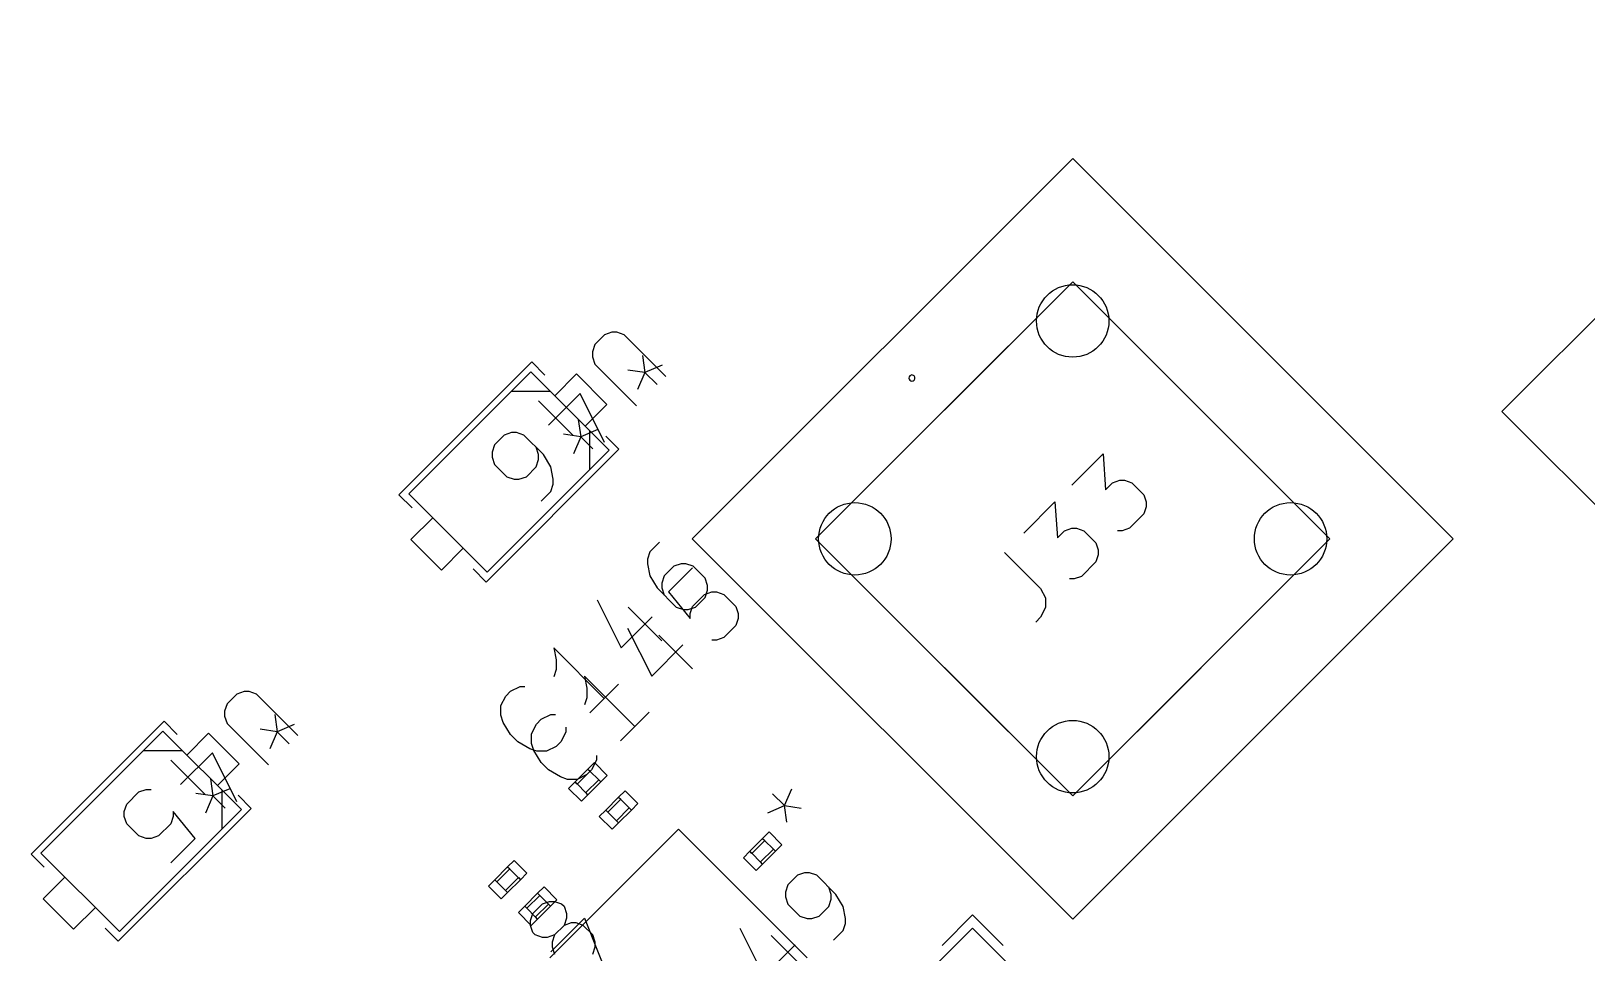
# Model space of a CAD drawing. Header units: millimetres. Extents: x -1 to 260, y -56 to 300.
# Drawn here: x 201.48 to 227.13, y 230.18 to 245.38 of the extents above; entities that cross this region are included whole.
import ezdxf

# ---------------------------------------------------------------- set-up
doc = ezdxf.new("R2010")
doc.units = ezdxf.units.MM
for name, color, linetype, true_color in [('Edge.Cuts', 254, 'CONTINUOUS', 0xd0d2cd), ('F.Fab', 9, 'CONTINUOUS', 0xafafaf), ('F.Silkscreen', 41, 'CONTINUOUS', 0xf2eda1)]:
    doc.layers.add(name, color=color, linetype=linetype, true_color=true_color)

msp = doc.modelspace()

# ---------------------------------------------------------------- linework, layer by layer
at = {"layer": 'Edge.Cuts'}
for centre in [(218.65, 240.602102), (215.057898, 237.01), (222.242102, 237.01), (218.65, 233.417898)]:
    msp.add_circle(centre, 0.5969, dxfattribs=at)
at = {"layer": 'F.Fab', "linetype": 'CONTINUOUS'}
for p, q in [((225.727963, 239.11), (232, 245.382037)), ((212.377963, 237.01), (218.65, 243.282037)), ((218.65, 243.282037), (224.922037, 237.01)), ((214.411602, 237.01), (218.65, 241.248398)), ((218.65, 241.248398), (222.888398, 237.01)), ((209.71401, 239.764335), (207.702433, 237.752758)), ((211.007167, 238.471178), (209.71401, 239.764335)), ((210.468352, 239.728414), (210.109142, 239.369204)), ((210.971246, 239.22552), (210.468352, 239.728414)), ((210.037299, 239.441046), (209.390721, 239.441046)), ((210.109142, 239.369204), (210.612036, 238.86631)), ((210.612036, 238.86631), (210.971246, 239.22552)), ((232, 232.837963), (225.727963, 239.11)), ((210.497105, 238.975343), (210.537303, 238.693962)), ((210.537303, 238.693962), (210.255921, 238.734159)), ((210.537303, 238.693962), (210.416711, 238.412581)), ((210.818684, 238.814554), (210.537303, 238.693962)), ((210.738289, 238.492975), (210.537303, 238.693962)), ((210.683878, 238.794467), (210.683878, 238.147889)), ((208.99559, 236.459601), (211.007167, 238.471178)), ((207.702433, 237.752758), (208.99559, 236.459601)), ((208.097564, 237.357626), (207.738354, 236.998416)), ((208.600458, 236.854732), (208.097564, 237.357626)), ((207.738354, 236.998416), (208.241248, 236.495522)), ((208.241248, 236.495522), (208.600458, 236.854732)), ((218.65, 230.737963), (212.377963, 237.01)), ((218.65, 232.771602), (214.411602, 237.01)), ((222.888398, 237.01), (218.65, 232.771602)), ((224.922037, 237.01), (218.65, 230.737963)), ((203.64875, 233.839842), (201.637173, 231.828265)), ((204.941907, 232.546685), (203.64875, 233.839842)), ((204.403092, 233.803921), (204.043882, 233.444711)), ((204.905986, 233.301027), (204.403092, 233.803921)), ((203.972039, 233.516553), (203.325461, 233.516553)), ((204.043882, 233.444711), (204.546776, 232.941817)), ((204.546776, 232.941817), (204.905986, 233.301027)), ((210.445021, 233.001156), (210.657153, 233.213288)), ((210.657153, 233.213288), (210.763219, 233.319354)), ((210.657153, 233.213288), (210.692508, 233.177933)), ((210.869285, 233.001156), (210.657153, 233.213288)), ((210.763219, 233.319354), (210.975351, 233.107222)), ((204.431845, 233.05085), (204.472043, 232.769469)), ((210.338955, 232.89509), (210.445021, 233.001156)), ((210.480376, 232.965801), (210.445021, 233.001156)), ((210.445021, 233.001156), (210.657153, 232.789024)), ((210.692508, 233.177933), (210.480376, 232.965801)), ((210.621798, 232.824379), (210.83393, 233.036511)), ((210.869285, 233.001156), (210.657153, 232.789024)), ((210.83393, 233.036511), (210.869285, 233.001156)), ((210.975351, 233.107222), (210.869285, 233.001156)), ((204.472043, 232.769469), (204.190661, 232.809666)), ((204.472043, 232.769469), (204.351451, 232.488088)), ((204.753424, 232.890061), (204.472043, 232.769469)), ((204.673029, 232.568482), (204.472043, 232.769469)), ((204.618618, 232.869974), (204.618618, 232.223396)), ((210.551087, 232.682958), (210.338955, 232.89509)), ((210.657153, 232.789024), (210.551087, 232.682958)), ((210.657153, 232.789024), (210.621798, 232.824379)), ((210.950249, 232.537978), (211.162381, 232.75011)), ((211.197736, 232.714755), (210.985604, 232.502623)), ((211.162381, 232.75011), (211.268447, 232.856176)), ((211.162381, 232.75011), (211.197736, 232.714755)), ((211.374513, 232.537978), (211.162381, 232.75011)), ((211.268447, 232.856176), (211.480579, 232.644044)), ((202.93033, 230.535108), (204.941907, 232.546685)), ((210.844183, 232.431912), (210.950249, 232.537978)), ((211.056315, 232.21978), (210.844183, 232.431912)), ((210.985604, 232.502623), (210.950249, 232.537978)), ((210.950249, 232.537978), (211.162381, 232.325846)), ((211.127026, 232.361201), (211.339158, 232.573333)), ((211.374513, 232.537978), (211.162381, 232.325846)), ((211.339158, 232.573333), (211.374513, 232.537978)), ((211.480579, 232.644044), (211.374513, 232.537978)), ((212.15, 232.22132), (210.02868, 230.1)), ((211.162381, 232.325846), (211.056315, 232.21978)), ((211.162381, 232.325846), (211.127026, 232.361201)), ((212.15, 232.22132), (214.27132, 230.1)), ((213.537943, 232.07035), (213.644009, 232.176416)), ((213.644009, 232.176416), (213.856141, 231.964284)), ((213.325811, 231.858218), (213.537943, 232.07035)), ((213.573298, 232.034995), (213.361166, 231.822863)), ((213.537943, 232.07035), (213.573298, 232.034995)), ((213.750075, 231.858218), (213.537943, 232.07035)), ((213.856141, 231.964284), (213.750075, 231.858218)), ((201.637173, 231.828265), (202.93033, 230.535108)), ((209.332975, 231.601103), (209.439041, 231.707169)), ((209.439041, 231.707169), (209.651173, 231.495037)), ((213.219745, 231.752152), (213.325811, 231.858218)), ((213.431877, 231.54002), (213.219745, 231.752152)), ((213.325811, 231.858218), (213.537943, 231.646086)), ((213.361166, 231.822863), (213.325811, 231.858218)), ((213.502588, 231.681441), (213.71472, 231.893573)), ((213.537943, 231.646086), (213.502588, 231.681441)), ((213.750075, 231.858218), (213.537943, 231.646086)), ((213.71472, 231.893573), (213.750075, 231.858218)), ((202.032304, 231.433133), (201.673094, 231.073923)), ((202.535198, 230.930239), (202.032304, 231.433133)), ((209.120843, 231.388971), (209.332975, 231.601103)), ((209.36833, 231.565748), (209.156198, 231.353616)), ((209.29762, 231.212194), (209.509752, 231.424326)), ((209.332975, 231.601103), (209.36833, 231.565748)), ((209.545107, 231.388971), (209.332975, 231.601103)), ((209.509752, 231.424326), (209.545107, 231.388971)), ((209.651173, 231.495037), (209.545107, 231.388971)), ((213.537943, 231.646086), (213.431877, 231.54002)), ((209.014777, 231.282905), (209.120843, 231.388971)), ((209.226909, 231.070773), (209.014777, 231.282905)), ((209.120843, 231.388971), (209.332975, 231.176839)), ((209.156198, 231.353616), (209.120843, 231.388971)), ((209.332975, 231.176839), (209.226909, 231.070773)), ((209.332975, 231.176839), (209.29762, 231.212194)), ((209.545107, 231.388971), (209.332975, 231.176839)), ((209.615614, 230.95215), (209.827746, 231.164282)), ((209.827746, 231.164282), (209.933812, 231.270348)), ((209.827746, 231.164282), (209.863101, 231.128927)), ((210.039878, 230.95215), (209.827746, 231.164282)), ((209.933812, 231.270348), (210.145944, 231.058216)), ((201.673094, 231.073923), (202.175988, 230.571029)), ((202.175988, 230.571029), (202.535198, 230.930239)), ((209.509548, 230.846084), (209.615614, 230.95215)), ((209.615614, 230.95215), (209.827746, 230.740018)), ((209.650969, 230.916795), (209.615614, 230.95215)), ((209.863101, 231.128927), (209.650969, 230.916795)), ((209.792391, 230.775373), (210.004523, 230.987505)), ((210.039878, 230.95215), (209.827746, 230.740018)), ((210.004523, 230.987505), (210.039878, 230.95215)), ((210.145944, 231.058216), (210.039878, 230.95215)), ((209.72168, 230.633952), (209.509548, 230.846084)), ((209.827746, 230.740018), (209.72168, 230.633952)), ((209.827746, 230.740018), (209.792391, 230.775373)), ((217, 230.592102), (213.407898, 227)), ((220.592102, 227), (217, 230.592102))]:
    msp.add_line(p, q, dxfattribs=at)
at = {"layer": 'F.Fab'}
for centre in [(218.65, 240.602102), (215.057898, 237.01), (222.242102, 237.01), (218.65, 233.417898)]:
    msp.add_circle(centre, 0.5969, dxfattribs=at)
at = {"layer": 'F.Silkscreen', "linetype": 'CONTINUOUS'}
for p, q in [((210.932547, 240.375067), (210.771141, 240.213662)), ((211.0536, 240.415419), (210.932547, 240.375067)), ((211.134303, 240.415419), (211.0536, 240.415419)), ((211.255357, 240.375067), (211.134303, 240.415419)), ((211.941329, 239.689096), (211.255357, 240.375067)), ((210.771141, 240.213662), (210.73079, 240.092608)), ((215.470141, 238.068539), (217.591461, 240.189859)), ((219.708539, 240.189859), (221.829859, 238.068539)), ((209.731971, 239.92598), (207.540788, 237.734797)), ((209.947497, 239.710454), (209.731971, 239.92598)), ((210.73079, 240.092608), (210.73079, 240.011906)), ((210.73079, 240.011906), (210.771141, 239.890852)), ((210.771141, 239.890852), (211.457113, 239.20488)), ((211.556775, 240.035013), (211.596973, 239.753632)), ((211.878354, 239.874224), (211.596973, 239.753632)), ((211.596973, 239.753632), (211.315591, 239.793829)), ((211.596973, 239.753632), (211.476381, 239.472251)), ((211.797959, 239.552645), (211.596973, 239.753632)), ((210.529034, 239.406637), (210.004467, 238.88207)), ((210.932547, 238.599611), (210.529034, 239.406637)), ((210.40798, 238.720665), (209.843062, 239.285583)), ((209.278144, 238.720665), (209.116739, 238.55926)), ((209.399198, 238.761016), (209.278144, 238.720665)), ((209.4799, 238.761016), (209.399198, 238.761016)), ((209.600954, 238.720665), (209.4799, 238.761016)), ((209.923764, 238.397854), (209.600954, 238.720665)), ((211.168812, 238.489139), (210.953286, 238.704665)), ((208.977629, 236.297956), (211.168812, 238.489139)), ((209.116739, 238.55926), (209.076387, 238.438206)), ((209.076387, 238.438206), (209.076387, 238.357503)), ((209.076387, 238.357503), (209.116739, 238.236449)), ((209.843062, 238.397854), (209.802711, 238.518908)), ((209.802711, 238.196098), (209.843062, 238.317152)), ((209.843062, 238.317152), (209.843062, 238.397854)), ((210.044818, 238.196098), (209.923764, 238.397854)), ((218.635272, 237.896273), (219.150277, 238.411278)), ((219.150277, 238.411278), (219.189893, 237.817042)), ((209.116739, 238.236449), (209.318495, 238.034693)), ((209.641305, 238.034693), (209.802711, 238.196098)), ((210.08517, 237.994342), (210.044818, 238.196098)), ((209.318495, 238.034693), (209.439549, 237.994342)), ((209.439549, 237.994342), (209.520252, 237.994342)), ((209.520252, 237.994342), (209.641305, 238.034693)), ((210.044818, 237.792585), (210.08517, 237.913639)), ((210.08517, 237.913639), (210.08517, 237.994342)), ((219.189893, 237.817042), (219.30874, 237.935889)), ((219.30874, 237.935889), (219.427587, 237.975505)), ((219.427587, 237.975505), (219.506819, 237.975505)), ((219.506819, 237.975505), (219.625666, 237.935889)), ((219.625666, 237.935889), (219.823745, 237.73781)), ((207.540788, 237.734797), (207.756314, 237.519271)), ((209.883413, 237.63118), (210.044818, 237.792585)), ((217.842957, 237.103958), (218.357962, 237.618963)), ((218.357962, 237.618963), (218.397578, 237.024726)), ((219.823745, 237.73781), (219.863361, 237.618963)), ((219.863361, 237.618963), (219.863361, 237.539731)), ((219.823745, 237.420884), (219.58605, 237.18319)), ((219.863361, 237.539731), (219.823745, 237.420884)), ((218.397578, 237.024726), (218.516425, 237.143574)), ((218.516425, 237.143574), (218.635272, 237.183189)), ((218.635272, 237.183189), (218.714504, 237.183189)), ((218.714504, 237.183189), (218.833351, 237.143574)), ((218.833351, 237.143574), (219.03143, 236.945495)), ((219.467203, 237.143574), (219.387972, 237.143574)), ((219.58605, 237.18319), (219.467203, 237.143574)), ((211.678146, 236.794538), (211.63853, 236.67569)), ((211.836609, 236.953001), (211.678146, 236.794538)), ((217.526031, 236.787032), (218.120268, 236.192796)), ((219.03143, 236.945495), (219.071046, 236.826648)), ((219.071046, 236.826648), (219.071046, 236.747416)), ((211.63853, 236.67569), (211.63853, 236.596459)), ((211.63853, 236.596459), (211.678146, 236.39838)), ((212.074304, 236.556843), (211.915841, 236.39838)), ((212.381455, 236.529438), (211.985297, 236.133281)), ((212.193151, 236.596459), (212.074304, 236.556843)), ((212.272383, 236.596459), (212.193151, 236.596459)), ((212.39123, 236.556843), (212.272383, 236.596459)), ((212.589309, 236.358764), (212.39123, 236.556843)), ((219.03143, 236.628569), (218.793735, 236.390874)), ((219.071046, 236.747416), (219.03143, 236.628569)), ((208.762103, 236.513482), (208.977629, 236.297956)), ((211.678146, 236.39838), (211.796994, 236.200301)), ((211.915841, 236.39838), (211.876225, 236.279533)), ((211.876225, 236.279533), (211.876225, 236.200301)), ((212.628924, 236.239917), (212.589309, 236.358764)), ((218.674888, 236.351259), (218.595656, 236.351259)), ((218.793735, 236.390874), (218.674888, 236.351259)), ((211.796994, 236.200301), (212.11392, 235.883375)), ((211.876225, 236.200301), (211.915841, 236.081454)), ((211.985297, 236.133281), (212.341839, 235.697507)), ((212.381455, 235.895586), (212.579534, 236.093665)), ((212.430846, 235.883375), (212.589309, 236.041838)), ((212.579534, 236.093665), (212.698381, 236.133281)), ((212.589309, 236.041838), (212.628924, 236.160685)), ((212.628924, 236.160685), (212.628924, 236.239917)), ((212.698381, 236.133281), (212.777613, 236.133281)), ((212.777613, 236.133281), (212.89646, 236.093665)), ((212.89646, 236.093665), (213.094539, 235.895586)), ((218.120268, 236.192796), (218.199499, 236.034333)), ((218.199499, 236.034333), (218.199499, 235.87587)), ((210.806599, 236.002222), (211.202757, 235.209907)), ((211.321604, 235.883375), (211.876225, 235.328754)), ((212.11392, 235.883375), (212.232767, 235.843759)), ((212.232767, 235.843759), (212.311998, 235.843759)), ((212.311998, 235.843759), (212.430846, 235.883375)), ((212.341839, 235.776739), (212.381455, 235.895586)), ((212.341839, 235.697507), (212.341839, 235.776739)), ((213.094539, 235.895586), (213.134154, 235.776739)), ((213.134154, 235.776739), (213.134154, 235.697507)), ((215.470141, 235.951461), (217.58934, 233.828019)), ((218.199499, 235.87587), (218.120268, 235.717407)), ((219.71066, 233.828019), (221.829859, 235.951461)), ((211.202757, 235.209907), (211.717762, 235.724912)), ((211.311829, 235.539044), (211.707987, 234.746729)), ((213.094539, 235.57866), (212.89646, 235.380581)), ((213.134154, 235.697507), (213.094539, 235.57866)), ((218.120268, 235.717407), (218.041036, 235.638175)), ((211.707987, 234.746729), (212.222992, 235.261734)), ((211.826834, 235.420197), (212.381455, 234.865576)), ((212.777613, 235.340966), (212.698381, 235.340966)), ((212.89646, 235.380581), (212.777613, 235.340966)), ((210.925447, 234.377976), (210.093516, 235.209907)), ((210.093516, 235.209907), (210.133131, 235.011828)), ((210.133131, 235.011828), (210.133131, 234.853365)), ((210.133131, 234.853365), (210.093516, 234.734518)), ((211.430677, 233.914798), (210.598746, 234.746729)), ((210.598746, 234.746729), (210.638361, 234.54865)), ((204.988341, 234.490928), (204.867288, 234.450576)), ((205.069044, 234.490928), (204.988341, 234.490928)), ((205.190098, 234.450576), (205.069044, 234.490928)), ((209.301201, 234.417592), (209.380432, 234.496823)), ((209.380432, 234.496823), (209.538895, 234.576055)), ((209.538895, 234.576055), (209.618127, 234.576055)), ((210.638361, 234.54865), (210.638361, 234.390187)), ((211.163141, 234.615671), (210.687752, 234.140281)), ((204.705882, 234.289171), (204.665531, 234.168117)), ((204.867288, 234.450576), (204.705882, 234.289171)), ((205.87607, 233.764605), (205.190098, 234.450576)), ((209.221969, 234.259129), (209.301201, 234.417592)), ((209.221969, 234.100666), (209.221969, 234.259129)), ((210.638361, 234.390187), (210.598746, 234.27134)), ((203.666711, 234.001487), (201.475528, 231.810304)), ((203.882237, 233.785961), (203.666711, 234.001487)), ((204.665531, 234.168117), (204.665531, 234.087415)), ((204.665531, 234.087415), (204.705882, 233.966361)), ((204.705882, 233.966361), (205.391854, 233.280389)), ((205.491515, 234.11052), (205.531713, 233.829139)), ((209.261585, 233.981818), (209.221969, 234.100666)), ((209.380432, 233.78374), (209.261585, 233.981818)), ((209.806431, 233.954414), (209.885662, 234.033645)), ((209.885662, 234.033645), (210.044125, 234.112877)), ((210.044125, 234.112877), (210.123357, 234.112877)), ((211.668371, 234.152493), (211.192982, 233.677103)), ((205.531713, 233.829139), (205.250331, 233.869336)), ((205.531713, 233.829139), (205.411121, 233.547758)), ((205.813094, 233.949731), (205.531713, 233.829139)), ((205.732699, 233.628152), (205.531713, 233.829139)), ((209.499279, 233.664892), (209.380432, 233.78374)), ((209.727199, 233.795951), (209.806431, 233.954414)), ((209.727199, 233.637488), (209.727199, 233.795951)), ((210.291594, 233.823355), (210.212363, 233.664892)), ((210.291594, 233.902587), (210.291594, 233.823355)), ((204.463775, 233.482146), (203.939208, 232.957579)), ((204.867288, 232.67512), (204.463775, 233.482146)), ((209.697358, 233.546045), (209.499279, 233.664892)), ((209.816205, 233.506429), (209.697358, 233.546045)), ((209.766815, 233.51864), (209.727199, 233.637488)), ((209.885662, 233.320562), (209.766815, 233.51864)), ((209.974668, 233.506429), (209.816205, 233.506429)), ((210.133131, 233.585661), (209.974668, 233.506429)), ((210.212363, 233.664892), (210.133131, 233.585661)), ((204.342721, 232.796174), (203.777803, 233.361092)), ((210.004509, 233.201714), (209.885662, 233.320562)), ((210.202588, 233.082867), (210.004509, 233.201714)), ((210.717593, 233.201714), (210.638361, 233.122483)), ((210.796824, 233.360177), (210.717593, 233.201714)), ((210.796824, 233.439409), (210.796824, 233.360177)), ((210.321435, 233.043251), (210.202588, 233.082867)), ((210.479898, 233.043251), (210.321435, 233.043251)), ((210.638361, 233.122483), (210.479898, 233.043251)), ((203.05148, 232.634769), (203.253236, 232.836525)), ((203.253236, 232.836525), (203.37429, 232.876876)), ((203.37429, 232.876876), (203.454993, 232.876876)), ((205.103552, 232.564646), (204.888026, 232.780172)), ((213.702291, 232.807244), (213.899002, 232.610533)), ((213.899002, 232.610533), (214.017028, 232.885928)), ((202.912369, 230.373463), (205.103552, 232.564646)), ((203.011128, 232.513715), (203.05148, 232.634769)), ((203.011128, 232.433012), (203.011128, 232.513715)), ((203.05148, 232.311958), (203.011128, 232.433012)), ((203.818154, 232.433012), (203.777803, 232.311958)), ((204.181316, 232.069851), (203.818154, 232.513715)), ((203.818154, 232.513715), (203.818154, 232.433012)), ((213.623607, 232.492507), (213.899002, 232.610533)), ((213.938344, 232.335139), (213.899002, 232.610533)), ((213.899002, 232.610533), (214.174396, 232.571191)), ((203.253236, 232.110202), (203.05148, 232.311958)), ((203.777803, 232.311958), (203.576046, 232.110202)), ((203.37429, 232.069851), (203.253236, 232.110202)), ((203.454993, 232.069851), (203.37429, 232.069851)), ((203.576046, 232.110202), (203.454993, 232.069851)), ((203.777803, 231.666338), (204.181316, 232.069851)), ((201.475528, 231.810304), (201.691054, 231.594778)), ((214.11174, 231.46163), (213.953277, 231.303167)), ((214.230587, 231.501246), (214.11174, 231.46163)), ((214.309819, 231.501246), (214.230587, 231.501246)), ((214.428666, 231.46163), (214.309819, 231.501246)), ((214.745592, 231.144704), (214.428666, 231.46163)), ((213.953277, 231.303167), (213.913661, 231.18432)), ((213.913661, 231.18432), (213.913661, 231.105088)), ((214.666361, 231.144704), (214.626745, 231.263551)), ((214.666361, 231.065472), (214.666361, 231.144704)), ((214.864439, 230.946625), (214.745592, 231.144704)), ((209.748309, 230.83392), (209.906772, 230.992383)), ((209.906772, 230.992383), (210.025619, 231.031999)), ((210.025619, 231.031999), (210.104851, 231.031999)), ((210.104851, 231.031999), (210.223698, 230.992383)), ((210.223698, 230.992383), (210.263314, 230.952767)), ((210.263314, 230.952767), (210.30293, 230.83392)), ((213.913661, 231.105088), (213.953277, 230.986241)), ((213.953277, 230.986241), (214.151356, 230.788162)), ((214.468282, 230.788162), (214.626745, 230.946625)), ((214.626745, 230.946625), (214.666361, 231.065472)), ((214.904055, 230.748546), (214.864439, 230.946625)), ((209.708693, 230.715073), (209.748309, 230.83392)), ((209.708693, 230.635841), (209.708693, 230.715073)), ((209.748309, 230.516994), (209.708693, 230.635841)), ((210.044999, 230.19902), (210.59962, 230.753641)), ((210.263314, 230.635841), (210.104851, 230.477378)), ((210.30293, 230.754688), (210.263314, 230.635841)), ((210.382161, 230.675457), (210.263314, 230.635841)), ((210.30293, 230.83392), (210.30293, 230.754688)), ((210.461393, 230.675457), (210.382161, 230.675457)), ((210.58024, 230.635841), (210.461393, 230.675457)), ((210.738703, 230.477378), (210.58024, 230.635841)), ((210.59962, 230.753641), (211.075009, 229.565168)), ((214.151356, 230.788162), (214.270203, 230.748546)), ((214.270203, 230.748546), (214.349435, 230.748546)), ((214.349435, 230.748546), (214.468282, 230.788162)), ((214.864439, 230.550468), (214.904055, 230.669315)), ((214.904055, 230.669315), (214.904055, 230.748546)), ((217, 230.807629), (216.497106, 230.304734)), ((217.502894, 230.304734), (217, 230.807629)), ((202.696843, 230.588989), (202.912369, 230.373463)), ((209.787925, 230.477378), (209.748309, 230.516994)), ((209.906772, 230.437762), (209.787925, 230.477378)), ((209.986004, 230.437762), (209.906772, 230.437762)), ((210.104851, 230.477378), (209.986004, 230.437762)), ((210.104851, 230.477378), (210.065235, 230.358531)), ((210.778319, 230.358531), (210.738703, 230.477378)), ((213.160962, 230.590083), (213.557119, 229.797768)), ((213.675967, 230.471236), (214.230587, 229.916615)), ((214.705976, 230.392005), (214.864439, 230.550468)), ((210.065235, 230.358531), (210.065235, 230.279299)), ((210.065235, 230.279299), (210.104851, 230.160452)), ((210.738703, 230.160452), (210.778319, 230.279299)), ((210.778319, 230.279299), (210.778319, 230.358531)), ((213.557119, 229.797768), (214.072124, 230.312773))]:
    msp.add_line(p, q, dxfattribs=at)
at = {"layer": 'F.Silkscreen'}
for centre in [(218.65, 240.602102), (215.057898, 237.01), (222.242102, 237.01), (218.65, 233.417898)]:
    msp.add_circle(centre, 0.5969, dxfattribs=at)
for centre, start, end in [((215.99835, 239.66165), -225, -45), ((215.99835, 239.661651), -45.0008103, 135.0008103)]:
    msp.add_arc(centre, 0.05, start, end, dxfattribs=at)

doc.saveas('drawing.dxf')
